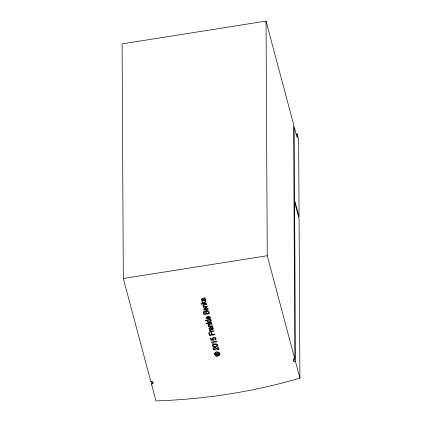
<?xml version="1.0" encoding="UTF-8"?>
<svg xmlns="http://www.w3.org/2000/svg" width="422" height="422" viewBox="0 0 422 422"><rect width="100%" height="100%" fill="white"/><g stroke="black" fill="none" stroke-linecap="round" stroke-linejoin="round"><path stroke-width="0.63" d="M295.421 361.285L293.949 361.517L293.353 359.27L294.82 359.038L293.591 124.406L266.029 21.1L122.085 43.872L123.314 278.504L150.881 381.81L152.347 381.578L152.949 383.825L151.477 384.057L155.971 400.9A452.906 346.436 -0.3 0 0 299.915 378.128L299.082 218.807L294.588 201.964L295.421 361.285L299.915 378.128M295.869 134.222L297.167 134.017L298.665 139.629L299.071 216.876L294.577 200.033L294.192 126.653L297.188 137.878L297.167 134.017M123.314 278.504L267.258 255.732L266.029 21.1M267.258 255.732L294.82 359.038M293.939 358.89L293.949 361.517M152.938 381.852L152.949 383.825M151.466 381.425L151.477 384.057M205.203 298.09L204.712 298.66L205.53 299.319L205.688 300.047L204.981 300.744L203.815 300.67L202.797 299.103L201.927 299.303L202.08 300.195L202.85 300.432L202.982 300.912C198.261 299.726 204.185 297.241 205.203 298.09M212.899 326.95L212.414 327.519L213.231 328.179L213.39 328.907L212.683 329.603L211.517 329.529L210.499 327.963L209.628 328.163L209.776 329.054L210.552 329.292L210.678 329.772C205.962 328.59 211.886 326.101 212.899 326.95M203.963 312.343L204.285 313.947L205.978 313.678L205.419 312.09A0.717 0.549 -0.3 0 0 204.849 311.874L203.963 312.343M213.084 348.398L213.506 349.706L215.399 350.091L215.262 349.569L213.986 349.353L213.854 348.314C215.732 347.011 216.802 350.492 218.87 349.648L218.121 346.847L217.488 346.947L218.084 349.173L215.547 347.596L214.36 347.422A1.646 1.255 -0.3 0 0 213.564 347.739L213.084 348.398M206.237 311.853L206.58 313.583L208.505 313.277C208.858 311.969 207.012 310.439 206.237 311.853M212.408 338.455L212.978 339.731L211.448 339.794L210.984 338.059L210.335 338.164L210.9 340.28L213.859 340.137L213.047 338.639C213.379 337.473 215.742 337.706 215.452 339.061A0.902 0.691 -0.3 0 1 215.02 339.504L214.909 340.127L215.922 339.52A1.904 1.456 -0.3 0 0 216.096 338.824C215.974 337.02 212.92 336.798 212.408 338.455M203.304 312.132L203.81 314.601L209.286 313.731C209.929 311.615 206.59 309.379 205.678 311.716L203.953 311.452A1.271 0.971 -0.3 0 0 203.304 312.132M214.434 353.631C214.07 356.606 219.15 357.081 219.936 354.438C220.305 351.473 215.215 350.988 214.434 353.631M219.604 354.026C213.611 361.148 213.632 346.942 219.604 354.026M218.786 353.963C218.522 356.495 213.611 354.411 216.407 353.103L215.958 353.916L216.191 354.517L216.966 354.744L218.127 354.39A0.818 0.628 -0.3 0 0 218.348 353.952L217.435 352.924L218.306 353.135L218.786 353.963M207.529 308.946L206.379 309.801L205.788 307.585C198.308 311.077 213.379 311.193 206.332 307.543L207.529 308.946M209.866 317.697L208.716 318.557L208.125 316.336C200.645 319.834 215.716 319.95 208.663 316.3L209.866 317.697M202.924 305.248L203.035 306.092L203.842 306.704L203.277 306.794L203.404 307.285L207.397 306.652L207.26 306.14C203.536 308.055 201.711 304.067 206.87 304.689L206.733 304.167L203.647 304.684L202.924 305.248M208.115 324.703L208.225 325.547L209.032 326.164L208.468 326.253L208.6 326.739L212.588 326.106L212.451 325.594C208.726 327.509 206.901 323.526 212.066 324.143L211.923 323.621L208.837 324.143L208.115 324.703M204.448 308.783L204.749 309.653L205.846 309.875L205.398 308.192L204.448 308.783M206.785 317.539L207.086 318.41L208.183 318.631L207.735 316.948L206.785 317.539M212.329 345.138C212.102 347.818 217.108 347.306 217.815 345.338C217.277 343.097 213.5 343.703 212.329 345.138M212.925 345.291C212.941 347.158 216.465 346.436 217.182 345.328C216.702 343.677 213.901 344.579 212.925 345.291M205.081 299.836L204.586 300.269A0.601 0.464 -0.3 0 1 203.968 300.116L203.219 298.924L204.554 298.961L205.081 299.836M212.778 328.696L212.287 329.128A0.601 0.464 -0.3 0 1 211.665 328.975L210.921 327.783L212.255 327.82L212.778 328.696M205.857 300.891L203.684 302.527L201.885 301.588L202.059 302.242L204.106 303.291L200.93 303.793L201.062 304.283L206.532 303.418L206.4 302.927L204.902 303.165L204.259 302.827L206.036 301.545L205.857 300.891M211.053 320.345L208.874 321.981L207.075 321.042L207.255 321.701L209.296 322.746L206.121 323.247L206.252 323.743L211.723 322.877L211.596 322.382L210.098 322.619L209.449 322.281L211.227 321L211.053 320.345M206.094 320.171L205.329 320.293L205.472 320.815L206.231 320.694L206.094 320.171M210.805 319.428L206.833 320.055L206.97 320.578L210.942 319.95L210.805 319.428M210.219 330.326L209.512 330.437L210.536 331.317L209.85 331.423L209.977 331.914L213.97 331.281L213.833 330.769L211.121 331.143L210.219 330.326M209.312 332.594L208.642 332.7L209.417 335.601L214.888 334.736L214.74 334.166L212.25 334.562L211.702 332.51L211.047 332.61L211.596 334.667L209.934 334.926L209.312 332.594M216.634 341.277L211.322 342.115L212.746 343.461L213.258 343.381L213.005 342.421L216.781 341.825L216.634 341.277"/></g></svg>
